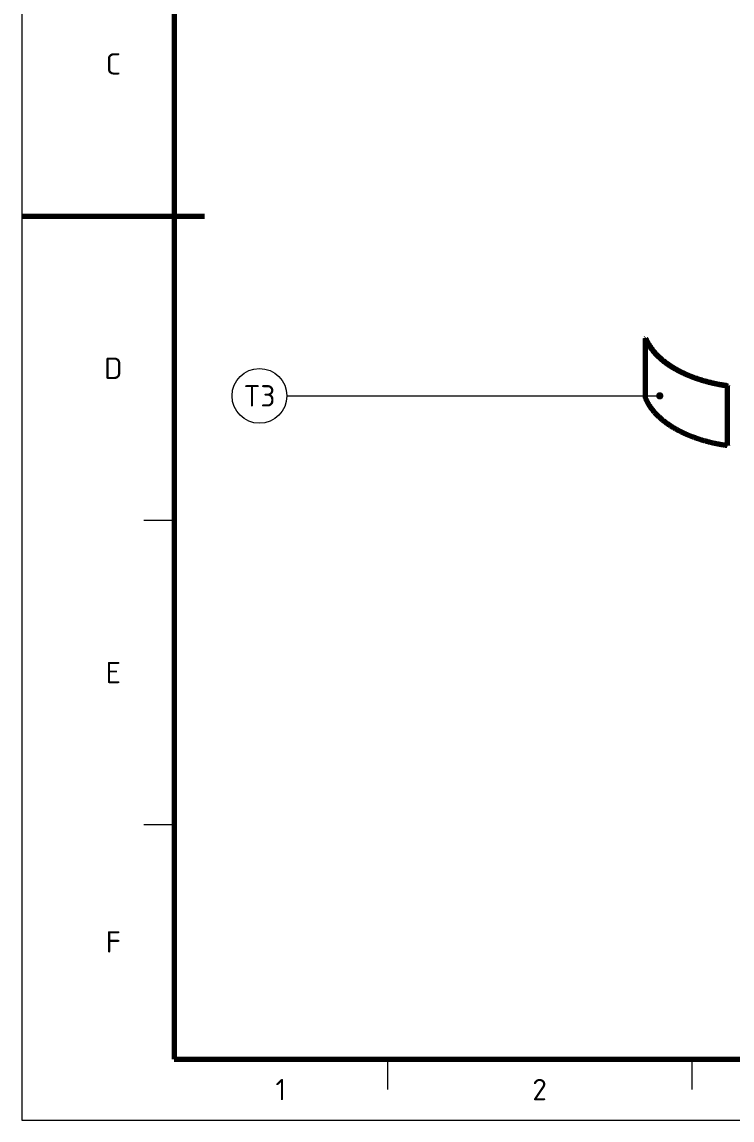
# Model space of a CAD drawing. Header units: millimetres. Extents: x 0 to 420, y 0 to 297.
# Drawn here: x 0 to 116.6, y 0 to 180.4 of the extents above; entities that cross this region are included whole.
import ezdxf
from ezdxf.enums import TextEntityAlignment as Align

# ---------------------------------------------------------------- set-up
doc = ezdxf.new("R2010")
doc.units = ezdxf.units.MM
for name, color, linetype, lineweight in [('01-VISIBLE', 7, 'CONTINUOUS', 70), ('06-TEXTO', 7, 'CONTINUOUS', 25), ('07-RECUADRO', 7, 'CONTINUOUS', 70), ('08-FINA', 5, 'CONTINUOUS', 18)]:
    doc.layers.add(name, color=color, linetype=linetype, lineweight=lineweight)
doc.styles.add('ISO3098', font='isocpeur.ttf')

msp = doc.modelspace()

# ---------------------------------------------------------------- hatches: boundary and pattern name
at = {"layer": '08-FINA'}
h = msp.add_hatch(color=7, dxfattribs=at)
h.dxf.hatch_style = 1
edge = h.paths.add_edge_path()
edge.add_arc((104.73, 118.97), 0.6, 0, 360)

# ---------------------------------------------------------------- linework, layer by layer
at = {"layer": '01-VISIBLE'}
for p, q in [((102.43, 128.42), (102.37, 128.41)), ((102.37, 118.61), (102.37, 128.41)), ((115.86, 120.66), (115.85, 120.63)), ((115.85, 110.83), (115.85, 120.63)), ((115.86, 110.86), (115.86, 120.66)), ((115.86, 110.86), (115.85, 110.83))]:
    msp.add_line(p, q, dxfattribs=at)
for points in [[(102.37, 128.41), (102.4, 128.34), (102.43, 128.26), (102.46, 128.19), (102.5, 128.12), (102.53, 128.05), (102.57, 127.97), (102.6, 127.9), (102.64, 127.83), (102.68, 127.76), (102.72, 127.69), (102.75, 127.62), (102.79, 127.55), (102.83, 127.48), (102.88, 127.41), (102.92, 127.34), (102.96, 127.27), (103, 127.21), (103.05, 127.14), (103.09, 127.07), (103.14, 127), (103.18, 126.94), (103.23, 126.87), (103.27, 126.81), (103.32, 126.74), (103.37, 126.68), (103.42, 126.61), (103.47, 126.55), (103.52, 126.49), (103.57, 126.42), (103.62, 126.36), (103.67, 126.3), (103.72, 126.24), (103.77, 126.18), (103.82, 126.12), (103.88, 126.06), (103.93, 126), (103.98, 125.94), (104.04, 125.88), (104.09, 125.82), (104.15, 125.76), (104.2, 125.7), (104.26, 125.65), (104.32, 125.59), (104.37, 125.53), (104.43, 125.48), (104.49, 125.42), (104.55, 125.37), (104.61, 125.31), (104.67, 125.26), (104.72, 125.2), (104.78, 125.15), (104.84, 125.1), (104.9, 125.04), (104.97, 124.99), (105.03, 124.94), (105.09, 124.89), (105.15, 124.84), (105.21, 124.78), (105.27, 124.73), (105.34, 124.68), (105.4, 124.63), (105.46, 124.58), (105.53, 124.54), (105.59, 124.49), (105.65, 124.44), (105.72, 124.39), (105.78, 124.34), (105.85, 124.3), (105.91, 124.25), (105.98, 124.2), (106.04, 124.16), (106.11, 124.11), (106.18, 124.06), (106.24, 124.02), (106.31, 123.98), (106.38, 123.93), (106.44, 123.89), (106.51, 123.84), (106.58, 123.8), (106.65, 123.76), (106.71, 123.71), (106.78, 123.67), (106.85, 123.63), (106.92, 123.59), (106.99, 123.55), (107.06, 123.51), (107.13, 123.47), (107.2, 123.42), (107.27, 123.38), (107.34, 123.35), (107.41, 123.31), (107.48, 123.27), (107.55, 123.23), (107.62, 123.19), (107.69, 123.15), (107.76, 123.11), (107.83, 123.08), (107.9, 123.04), (107.97, 123), (108.04, 122.97), (108.11, 122.93), (108.19, 122.89), (108.26, 122.86), (108.33, 122.82), (108.4, 122.79), (108.47, 122.75), (108.55, 122.72), (108.62, 122.68), (108.69, 122.65), (108.77, 122.62), (108.84, 122.58), (108.91, 122.55), (108.98, 122.52), (109.06, 122.49), (109.13, 122.45), (109.21, 122.42), (109.28, 122.39), (109.35, 122.36), (109.43, 122.33), (109.5, 122.3), (109.58, 122.27), (109.65, 122.24), (109.72, 122.21), (109.8, 122.18), (109.87, 122.15), (109.95, 122.12), (110.02, 122.09), (110.1, 122.06), (110.17, 122.03), (110.25, 122), (110.32, 121.98), (110.4, 121.95), (110.48, 121.92), (110.55, 121.9), (110.63, 121.87), (110.7, 121.84), (110.78, 121.82), (110.85, 121.79), (110.93, 121.76), (111.01, 121.74), (111.08, 121.71), (111.16, 121.69), (111.24, 121.66), (111.31, 121.64), (111.39, 121.62), (111.47, 121.59), (111.54, 121.57), (111.62, 121.54), (111.7, 121.52), (111.77, 121.5), (111.85, 121.48), (111.93, 121.45), (112, 121.43), (112.08, 121.41), (112.16, 121.39), (112.24, 121.37), (112.31, 121.35), (112.39, 121.32), (112.47, 121.3), (112.55, 121.28), (112.62, 121.26), (112.7, 121.24), (112.78, 121.22), (112.86, 121.2), (112.93, 121.18), (113.01, 121.16), (113.09, 121.15), (113.17, 121.13), (113.25, 121.11), (113.32, 121.09), (113.4, 121.07), (113.48, 121.06), (113.56, 121.04), (113.64, 121.02), (113.72, 121), (113.79, 120.99), (113.87, 120.97), (113.95, 120.95), (114.03, 120.94), (114.11, 120.92), (114.19, 120.91), (114.27, 120.89), (114.35, 120.88), (114.42, 120.86), (114.5, 120.85), (114.58, 120.83), (114.66, 120.82), (114.74, 120.8), (114.82, 120.79), (114.9, 120.78), (114.98, 120.76), (115.06, 120.75), (115.14, 120.74), (115.22, 120.72), (115.29, 120.71), (115.37, 120.7), (115.45, 120.69), (115.53, 120.67), (115.61, 120.66), (115.69, 120.65), (115.77, 120.64), (115.85, 120.63)], [(102.43, 128.42), (102.46, 128.35), (102.49, 128.27), (102.52, 128.2), (102.56, 128.13), (102.59, 128.05), (102.63, 127.98), (102.66, 127.91), (102.7, 127.84), (102.73, 127.77), (102.77, 127.7), (102.81, 127.63), (102.85, 127.56), (102.89, 127.49), (102.93, 127.42), (102.97, 127.35), (103.02, 127.29), (103.06, 127.22), (103.1, 127.15), (103.15, 127.08), (103.19, 127.02), (103.24, 126.95), (103.28, 126.89), (103.33, 126.82), (103.38, 126.76), (103.42, 126.69), (103.47, 126.63), (103.52, 126.56), (103.57, 126.5), (103.62, 126.44), (103.67, 126.38), (103.72, 126.32), (103.77, 126.25), (103.82, 126.19), (103.88, 126.13), (103.93, 126.07), (103.98, 126.01), (104.04, 125.95), (104.09, 125.9), (104.15, 125.84), (104.2, 125.78), (104.26, 125.72), (104.31, 125.66), (104.37, 125.61), (104.43, 125.55), (104.48, 125.5), (104.54, 125.44), (104.6, 125.38), (104.66, 125.33), (104.72, 125.28), (104.78, 125.22), (104.83, 125.17), (104.89, 125.12), (104.95, 125.06), (105.02, 125.01), (105.08, 124.96), (105.14, 124.91), (105.2, 124.86), (105.26, 124.8), (105.32, 124.75), (105.39, 124.7), (105.45, 124.65), (105.51, 124.61), (105.57, 124.56), (105.64, 124.51), (105.7, 124.46), (105.77, 124.41), (105.83, 124.36), (105.89, 124.32), (105.96, 124.27), (106.03, 124.22), (106.09, 124.18), (106.16, 124.13), (106.22, 124.09), (106.29, 124.04), (106.35, 124), (106.42, 123.95), (106.49, 123.91), (106.56, 123.87), (106.62, 123.82), (106.69, 123.78), (106.76, 123.74), (106.83, 123.7), (106.89, 123.65), (106.96, 123.61), (107.03, 123.57), (107.1, 123.53), (107.17, 123.49), (107.24, 123.45), (107.31, 123.41), (107.38, 123.37), (107.45, 123.33), (107.52, 123.29), (107.59, 123.25), (107.66, 123.21), (107.73, 123.18), (107.8, 123.14), (107.87, 123.1), (107.94, 123.06), (108.01, 123.03), (108.08, 122.99), (108.15, 122.96), (108.23, 122.92), (108.3, 122.88), (108.37, 122.85), (108.44, 122.81), (108.51, 122.78), (108.58, 122.74), (108.66, 122.71), (108.73, 122.68), (108.8, 122.64), (108.88, 122.61), (108.95, 122.58), (109.02, 122.55), (109.09, 122.51), (109.17, 122.48), (109.24, 122.45), (109.31, 122.42), (109.39, 122.39), (109.46, 122.36), (109.54, 122.32), (109.61, 122.29), (109.68, 122.26), (109.76, 122.23), (109.83, 122.21), (109.91, 122.18), (109.98, 122.15), (110.06, 122.12), (110.13, 122.09), (110.21, 122.06), (110.28, 122.03), (110.36, 122.01), (110.43, 121.98), (110.51, 121.95), (110.58, 121.92), (110.66, 121.9), (110.73, 121.87), (110.81, 121.85), (110.88, 121.82), (110.96, 121.79), (111.04, 121.77), (111.11, 121.74), (111.19, 121.72), (111.26, 121.69), (111.34, 121.67), (111.42, 121.65), (111.49, 121.62), (111.57, 121.6), (111.65, 121.58), (111.72, 121.55), (111.8, 121.53), (111.88, 121.51), (111.95, 121.48), (112.03, 121.46), (112.11, 121.44), (112.18, 121.42), (112.26, 121.4), (112.34, 121.38), (112.42, 121.36), (112.49, 121.33), (112.57, 121.31), (112.65, 121.29), (112.73, 121.27), (112.8, 121.25), (112.88, 121.24), (112.96, 121.22), (113.04, 121.2), (113.11, 121.18), (113.19, 121.16), (113.27, 121.14), (113.35, 121.12), (113.43, 121.11), (113.5, 121.09), (113.58, 121.07), (113.66, 121.05), (113.74, 121.04), (113.82, 121.02), (113.89, 121), (113.97, 120.99), (114.05, 120.97), (114.13, 120.95), (114.21, 120.94), (114.29, 120.92), (114.36, 120.91), (114.44, 120.89), (114.52, 120.88), (114.6, 120.86), (114.68, 120.85), (114.76, 120.84), (114.84, 120.82), (114.92, 120.81), (114.99, 120.8), (115.07, 120.78), (115.15, 120.77), (115.23, 120.76), (115.31, 120.74), (115.39, 120.73), (115.47, 120.72), (115.55, 120.71), (115.63, 120.7), (115.71, 120.68), (115.79, 120.67), (115.86, 120.66)], [(102.37, 118.61), (102.4, 118.54), (102.43, 118.47), (102.46, 118.39), (102.5, 118.32), (102.53, 118.25), (102.57, 118.18), (102.6, 118.1), (102.64, 118.03), (102.68, 117.96), (102.72, 117.89), (102.75, 117.82), (102.79, 117.75), (102.83, 117.68), (102.88, 117.61), (102.92, 117.54), (102.96, 117.48), (103, 117.41), (103.05, 117.34), (103.09, 117.27), (103.14, 117.21), (103.18, 117.14), (103.23, 117.07), (103.27, 117.01), (103.32, 116.94), (103.37, 116.88), (103.42, 116.82), (103.47, 116.75), (103.52, 116.69), (103.57, 116.63), (103.62, 116.56), (103.67, 116.5), (103.72, 116.44), (103.77, 116.38), (103.82, 116.32), (103.88, 116.26), (103.93, 116.2), (103.98, 116.14), (104.04, 116.08), (104.09, 116.02), (104.15, 115.96), (104.2, 115.91), (104.26, 115.85), (104.32, 115.79), (104.37, 115.74), (104.43, 115.68), (104.49, 115.62), (104.55, 115.57), (104.61, 115.51), (104.67, 115.46), (104.72, 115.41), (104.78, 115.35), (104.84, 115.3), (104.9, 115.25), (104.97, 115.19), (105.03, 115.14), (105.09, 115.09), (105.15, 115.04), (105.21, 114.99), (105.27, 114.94), (105.34, 114.89), (105.4, 114.84), (105.46, 114.79), (105.53, 114.74), (105.59, 114.69), (105.65, 114.64), (105.72, 114.59), (105.78, 114.54), (105.85, 114.5), (105.91, 114.45), (105.98, 114.4), (106.04, 114.36), (106.11, 114.31), (106.18, 114.27), (106.24, 114.22), (106.31, 114.18), (106.38, 114.13), (106.44, 114.09), (106.51, 114.05), (106.58, 114), (106.65, 113.96), (106.71, 113.92), (106.78, 113.87), (106.85, 113.83), (106.92, 113.79), (106.99, 113.75), (107.06, 113.71), (107.13, 113.67), (107.2, 113.63), (107.27, 113.59), (107.34, 113.55), (107.41, 113.51), (107.48, 113.47), (107.55, 113.43), (107.62, 113.39), (107.69, 113.35), (107.76, 113.32), (107.83, 113.28), (107.9, 113.24), (107.97, 113.2), (108.04, 113.17), (108.11, 113.13), (108.19, 113.1), (108.26, 113.06), (108.33, 113.02), (108.4, 112.99), (108.47, 112.95), (108.55, 112.92), (108.62, 112.89), (108.69, 112.85), (108.77, 112.82), (108.84, 112.79), (108.91, 112.75), (108.98, 112.72), (109.06, 112.69), (109.13, 112.66), (109.21, 112.62), (109.28, 112.59), (109.35, 112.56), (109.43, 112.53), (109.5, 112.5), (109.58, 112.47), (109.65, 112.44), (109.72, 112.41), (109.8, 112.38), (109.87, 112.35), (109.95, 112.32), (110.02, 112.29), (110.1, 112.26), (110.17, 112.23), (110.25, 112.21), (110.32, 112.18), (110.4, 112.15), (110.48, 112.12), (110.55, 112.1), (110.63, 112.07), (110.7, 112.04), (110.78, 112.02), (110.85, 111.99), (110.93, 111.97), (111.01, 111.94), (111.08, 111.92), (111.16, 111.89), (111.24, 111.87), (111.31, 111.84), (111.39, 111.82), (111.47, 111.79), (111.54, 111.77), (111.62, 111.75), (111.7, 111.72), (111.77, 111.7), (111.85, 111.68), (111.93, 111.66), (112, 111.63), (112.08, 111.61), (112.16, 111.59), (112.24, 111.57), (112.31, 111.55), (112.39, 111.53), (112.47, 111.51), (112.55, 111.48), (112.62, 111.46), (112.7, 111.44), (112.78, 111.42), (112.86, 111.41), (112.93, 111.39), (113.01, 111.37), (113.09, 111.35), (113.17, 111.33), (113.25, 111.31), (113.32, 111.29), (113.4, 111.27), (113.48, 111.26), (113.56, 111.24), (113.64, 111.22), (113.72, 111.21), (113.79, 111.19), (113.87, 111.17), (113.95, 111.16), (114.03, 111.14), (114.11, 111.12), (114.19, 111.11), (114.27, 111.09), (114.35, 111.08), (114.42, 111.06), (114.5, 111.05), (114.58, 111.03), (114.66, 111.02), (114.74, 111), (114.82, 110.99), (114.9, 110.98), (114.98, 110.96), (115.06, 110.95), (115.14, 110.94), (115.22, 110.92), (115.29, 110.91), (115.37, 110.9), (115.45, 110.89), (115.53, 110.88), (115.61, 110.86), (115.69, 110.85), (115.77, 110.84), (115.85, 110.83)]]:
    msp.add_lwpolyline(points, dxfattribs=at)
at = {"layer": '07-RECUADRO'}
msp.add_line((0, 148.5), (30, 148.5), dxfattribs=at)
msp.add_lwpolyline([(25, 10), (410, 10), (410, 287), (25, 287)], close=True, dxfattribs=at)
at = {"layer": '08-FINA'}
for p, q in [((43.5, 118.97), (104.73, 118.97)), ((25, 98.5), (20, 98.5)), ((25, 48.5), (20, 48.5)), ((60, 10), (60, 5)), ((110, 10), (110, 5))]:
    msp.add_line(p, q, dxfattribs=at)
msp.add_lwpolyline([(0, 0), (420, 0), (420, 297), (0, 297)], close=True, dxfattribs=at)
msp.add_circle((39, 118.97), 4.5, dxfattribs=at)

# ---------------------------------------------------------------- texts
at = {"layer": '06-TEXTO', "style": 'ISO3098'}
for s, p in [('C', (15, 173.5)), ('D', (15, 123.5)), ('T3', (39, 118.97)), ('E', (15, 73.5)), ('F', (15, 29.25)), ('1', (42.5, 5)), ('2', (85, 5))]:
    msp.add_text(s, height=3.5, dxfattribs=at).set_placement(p, align=Align.MIDDLE_CENTER)

doc.saveas('drawing.dxf')
